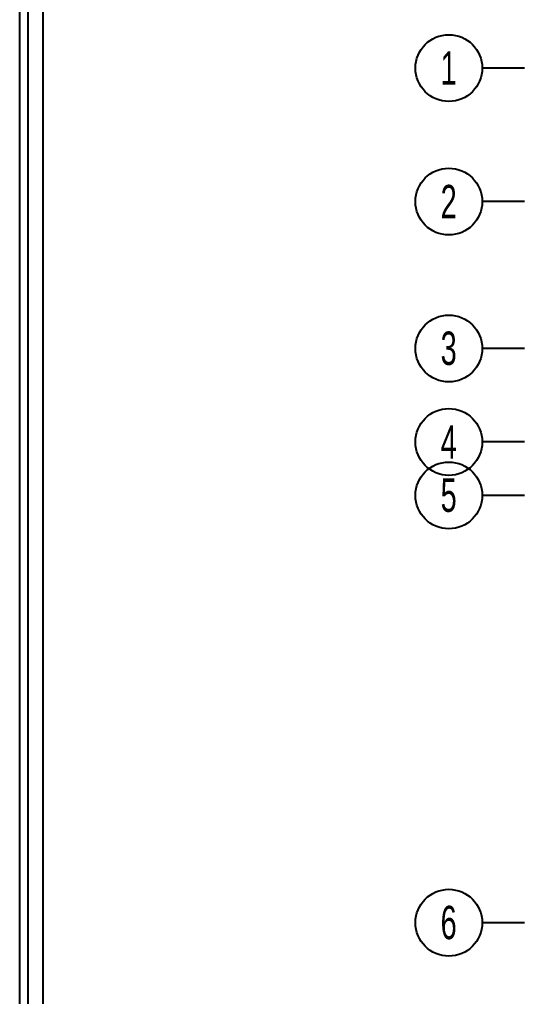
# Model space of a CAD drawing. Header units: metres. Extents: x -658 to -58, y -713 to -118.
# Drawn here: x -347.85 to -340.29, y -141.16 to -126.52 of the extents above; entities that cross this region are included whole.
import ezdxf

# ---------------------------------------------------------------- set-up
doc = ezdxf.new("R2010")
doc.units = ezdxf.units.M
doc.header["$LTSCALE"] = 100
doc.layers.add('Fram', color=7, linetype='Continuous', lineweight=25)
doc.layers.add('plan', color=8, linetype='Continuous')
doc.styles.add('XARB', font='xarb.shx', dxfattribs={"width": 0.65})

# ---------------------------------------------------------------- blocks, each defined once
blk = doc.blocks.new('G5GT5ET53')
at = {"ltscale": 0.025}
for p, q in [((-231.246, -127.251), (-231.877, -127.251)), ((-231.246, -129.251), (-231.877, -129.251)), ((-231.246, -131.451), (-231.877, -131.451)), ((-231.246, -132.851), (-231.877, -132.851)), ((-231.246, -133.651), (-231.877, -133.651)), ((-231.246, -140.051), (-231.877, -140.051))]:
    blk.add_line(p, q, dxfattribs=at)
for centre in [(-232.377, -127.251), (-232.377, -129.251), (-232.377, -131.451), (-232.377, -132.851), (-232.377, -133.651), (-232.377, -140.051)]:
    blk.add_circle(centre, 0.5)
at = {"char_height": 0.5, "width": 0.84167, "attachment_point": 5, "style": 'XARB'}
for s, insert in [('1', (-232.38, -127.251)), ('2', (-232.38, -129.251)), ('3', (-232.38, -131.451)), ('4', (-232.38, -132.851)), ('5', (-232.38, -133.651)), ('6', (-232.38, -140.051))]:
    blk.add_mtext(s, dxfattribs=dict(at, insert=insert))
blk = doc.blocks.new('A$Cc2be8e3e')
at = {"layer": 'plan'}
blk.add_blockref('G5GT5ET53', (188.202, 148.461), dxfattribs=at)
blk = doc.blocks.new('Fram')
for p, q in [((-40.691, 28.71), (-40.691, 0.218)), ((-40.606, 28.626), (-40.606, 0.302)), ((-40.451, 28.47), (-40.451, 3.931))]:
    blk.add_line(p, q)

msp = doc.modelspace()

# ---------------------------------------------------------------- block references
at = {"layer": 'Fram', "linetype": 'Continuous', "xscale": 1.443331752045014, "yscale": 1.443331752045014, "zscale": 1.443331752045014}
msp.add_blockref('Fram', (-289.116, -160.212), dxfattribs=at)
at = {"layer": 'plan'}
msp.add_blockref('A$Cc2be8e3e', (-297.246, -148.461), dxfattribs=at)

doc.saveas('drawing.dxf')
